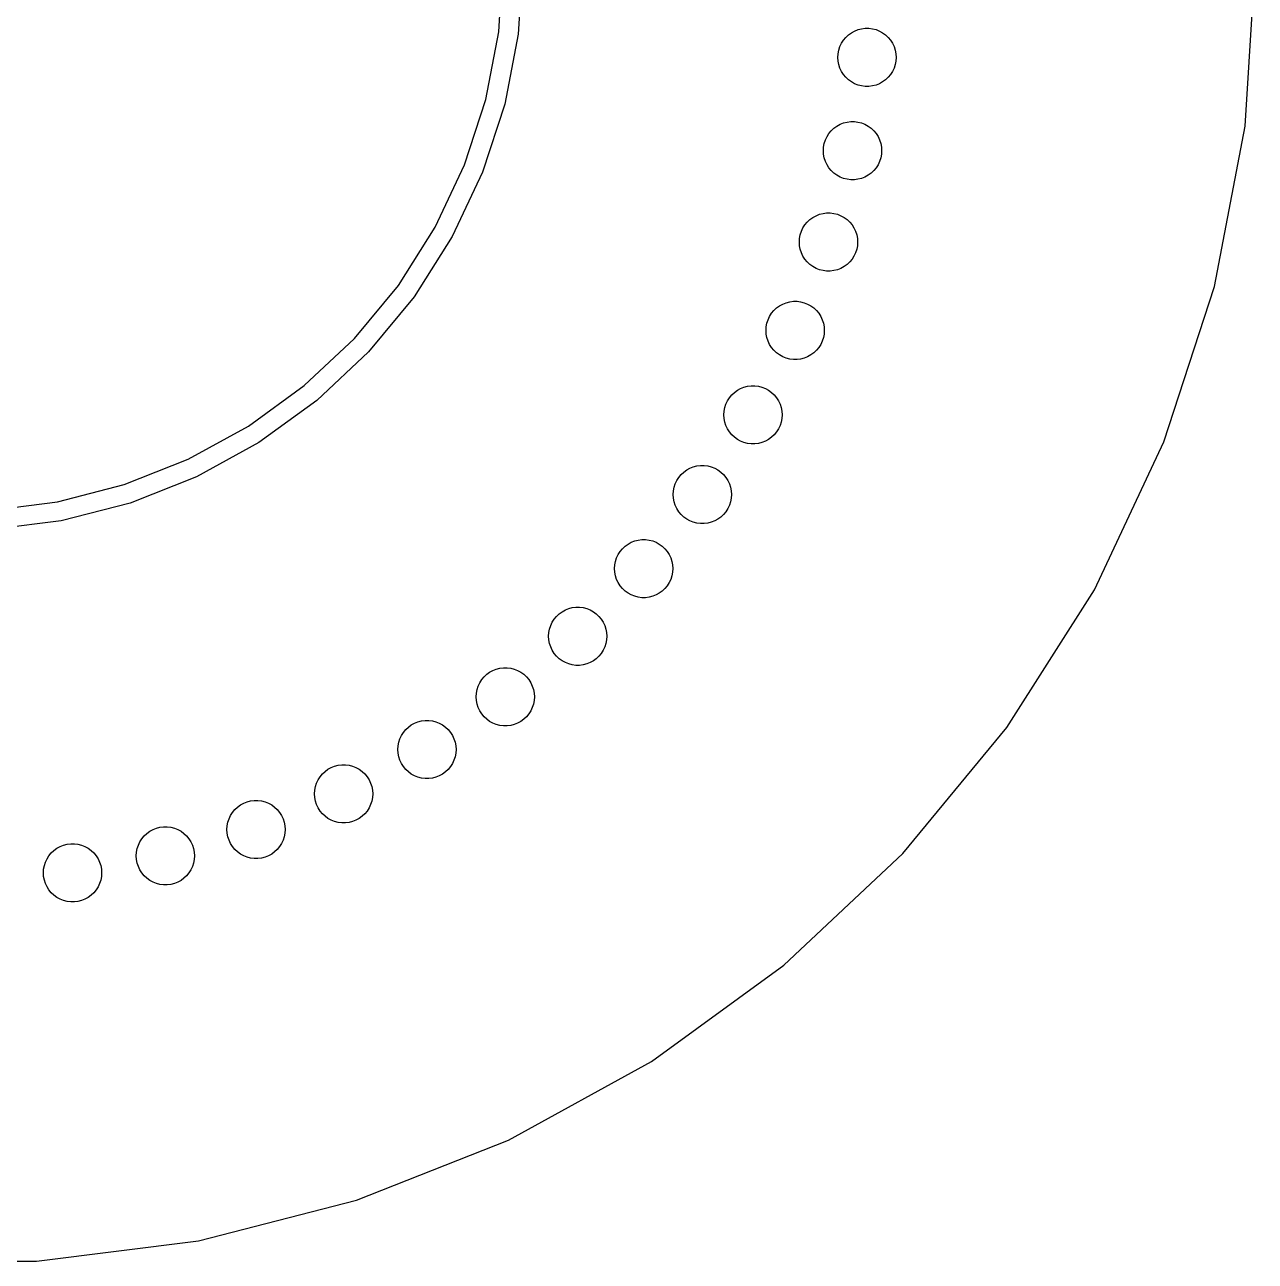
# Model space of a CAD drawing. Header units: metres. Extents: x -67 to 67, y -67 to 226.
# Drawn here: x 3.6 to 67, y -66.9 to -3.2 of the extents above; entities that cross this region are included whole.
import ezdxf

# ---------------------------------------------------------------- set-up
doc = ezdxf.new("R2010")
doc.units = ezdxf.units.M

msp = doc.modelspace()

# ---------------------------------------------------------------- linework, layer by layer
for p, q in [((28.0272, -3.54065), (28.25, 0)), ((29.25, 0), (29.0193, -3.66599)), ((66.4717, -8.39732), (67, 0)), ((27.3625, -7.02548), (28.0272, -3.54065)), ((29.0193, -3.66599), (28.3311, -7.27417)), ((45.9061, -3.83147), (46.0434, -3.70251)), ((46.0434, -3.70251), (46.1958, -3.5918)), ((46.1958, -3.5918), (46.3609, -3.50104)), ((46.3609, -3.50104), (46.536, -3.4317)), ((46.536, -3.4317), (46.7185, -3.38486)), ((46.7185, -3.38486), (46.9054, -3.36125)), ((46.9054, -3.36125), (47.0938, -3.36125)), ((47.0938, -3.36125), (47.2806, -3.38486)), ((47.2806, -3.38486), (47.4631, -3.4317)), ((47.4631, -3.4317), (47.6382, -3.50104)), ((47.6382, -3.50104), (47.8033, -3.5918)), ((47.8033, -3.5918), (47.9557, -3.70251)), ((47.9557, -3.70251), (48.093, -3.83147)), ((45.5467, -4.48524), (45.6049, -4.30609)), ((45.6049, -4.30609), (45.6851, -4.13565)), ((45.6851, -4.13565), (45.786, -3.97661)), ((45.786, -3.97661), (45.9061, -3.83147)), ((48.093, -3.83147), (48.2131, -3.97661)), ((48.2131, -3.97661), (48.314, -4.13565)), ((48.314, -4.13565), (48.3942, -4.30609)), ((48.3942, -4.30609), (48.4524, -4.48524)), ((45.4996, -4.85829), (45.5114, -4.67029)), ((45.5114, -5.04628), (45.4996, -4.85829)), ((45.5114, -4.67029), (45.5467, -4.48524)), ((45.5467, -5.23132), (45.5114, -5.04628)), ((48.4524, -4.48524), (48.4877, -4.67029)), ((48.4877, -5.04628), (48.4524, -5.23132)), ((48.4877, -4.67029), (48.4996, -4.85829)), ((48.4996, -4.85829), (48.4877, -5.04628)), ((45.6049, -5.41048), (45.5467, -5.23132)), ((45.6851, -5.58092), (45.6049, -5.41048)), ((45.786, -5.73996), (45.6851, -5.58092)), ((48.314, -5.58092), (48.2131, -5.73996)), ((48.3942, -5.41048), (48.314, -5.58092)), ((48.4524, -5.23132), (48.3942, -5.41048)), ((45.9061, -5.8851), (45.786, -5.73996)), ((46.0434, -6.01405), (45.9061, -5.8851)), ((46.1958, -6.12477), (46.0434, -6.01405)), ((46.3609, -6.21553), (46.1958, -6.12477)), ((46.536, -6.28487), (46.3609, -6.21553)), ((46.7185, -6.33171), (46.536, -6.28487)), ((46.9054, -6.35533), (46.7185, -6.33171)), ((47.0938, -6.35533), (46.9054, -6.35533)), ((47.2806, -6.33171), (47.0938, -6.35533)), ((47.4631, -6.28487), (47.2806, -6.33171)), ((47.6382, -6.21553), (47.4631, -6.28487)), ((47.8033, -6.12477), (47.6382, -6.21553)), ((47.9557, -6.01405), (47.8033, -6.12477)), ((48.093, -5.8851), (47.9557, -6.01405)), ((48.2131, -5.73996), (48.093, -5.8851)), ((26.2662, -10.3995), (27.3625, -7.02548)), ((28.3311, -7.27417), (27.196, -10.7676)), ((45.6123, -8.30783), (45.7874, -8.23849)), ((45.7874, -8.23849), (45.9698, -8.19165)), ((45.9698, -8.19165), (46.1567, -8.16803)), ((46.1567, -8.16803), (46.3451, -8.16803)), ((46.3451, -8.16803), (46.532, -8.19165)), ((46.532, -8.19165), (46.7144, -8.23849)), ((46.7144, -8.23849), (46.8896, -8.30783)), ((44.9365, -8.94244), (45.0374, -8.7834)), ((45.0374, -8.7834), (45.1575, -8.63826)), ((45.1575, -8.63826), (45.2948, -8.50931)), ((45.2948, -8.50931), (45.4472, -8.39859)), ((45.4472, -8.39859), (45.6123, -8.30783)), ((46.8896, -8.30783), (47.0547, -8.39859)), ((47.0547, -8.39859), (47.2071, -8.50931)), ((47.2071, -8.50931), (47.3444, -8.63826)), ((47.3444, -8.63826), (47.4644, -8.7834)), ((47.4644, -8.7834), (47.5654, -8.94244)), ((64.8951, -16.6622), (66.4717, -8.39732)), ((44.7509, -9.66508), (44.7628, -9.47708)), ((44.7628, -9.47708), (44.798, -9.29204)), ((44.798, -9.29204), (44.8563, -9.11288)), ((44.8563, -9.11288), (44.9365, -8.94244)), ((47.5654, -8.94244), (47.6456, -9.11288)), ((47.6456, -9.11288), (47.7038, -9.29204)), ((47.7038, -9.29204), (47.7391, -9.47708)), ((47.7391, -9.47708), (47.7509, -9.66508)), ((44.7628, -9.85307), (44.7509, -9.66508)), ((44.798, -10.0381), (44.7628, -9.85307)), ((44.8563, -10.2173), (44.798, -10.0381)), ((47.7038, -10.0381), (47.6456, -10.2173)), ((47.7391, -9.85307), (47.7038, -10.0381)), ((47.7509, -9.66508), (47.7391, -9.85307)), ((24.7557, -13.6095), (26.2662, -10.3995)), ((27.196, -10.7676), (25.632, -14.0913)), ((44.9365, -10.3877), (44.8563, -10.2173)), ((45.0374, -10.5468), (44.9365, -10.3877)), ((45.1575, -10.6919), (45.0374, -10.5468)), ((45.2948, -10.8208), (45.1575, -10.6919)), ((45.4472, -10.9316), (45.2948, -10.8208)), ((47.2071, -10.8208), (47.0547, -10.9316)), ((47.3444, -10.6919), (47.2071, -10.8208)), ((47.4644, -10.5468), (47.3444, -10.6919)), ((47.5654, -10.3877), (47.4644, -10.5468)), ((47.6456, -10.2173), (47.5654, -10.3877)), ((45.6123, -11.0223), (45.4472, -10.9316)), ((45.7874, -11.0917), (45.6123, -11.0223)), ((45.9698, -11.1385), (45.7874, -11.0917)), ((46.1567, -11.1621), (45.9698, -11.1385)), ((46.3451, -11.1621), (46.1567, -11.1621)), ((46.532, -11.1385), (46.3451, -11.1621)), ((46.7144, -11.0917), (46.532, -11.1385)), ((46.8896, -11.0223), (46.7144, -11.0917)), ((47.0547, -10.9316), (46.8896, -11.0223)), ((43.7985, -13.4877), (43.9186, -13.3426)), ((43.9186, -13.3426), (44.0559, -13.2137)), ((44.0559, -13.2137), (44.2083, -13.1029)), ((44.2083, -13.1029), (44.3734, -13.0122)), ((44.3734, -13.0122), (44.5485, -12.9428)), ((44.5485, -12.9428), (44.7309, -12.896)), ((44.7309, -12.896), (44.9178, -12.8724)), ((44.9178, -12.8724), (45.1062, -12.8724)), ((45.1062, -12.8724), (45.2931, -12.896)), ((45.2931, -12.896), (45.4755, -12.9428)), ((45.4755, -12.9428), (45.6507, -13.0122)), ((45.6507, -13.0122), (45.8158, -13.1029)), ((45.8158, -13.1029), (45.9682, -13.2137)), ((45.9682, -13.2137), (46.1055, -13.3426)), ((46.1055, -13.3426), (46.2255, -13.4877)), ((22.8547, -16.6049), (24.7557, -13.6095)), ((43.5238, -14.1814), (43.5591, -13.9964)), ((43.5591, -13.9964), (43.6174, -13.8172)), ((43.6174, -13.8172), (43.6976, -13.6468)), ((43.6976, -13.6468), (43.7985, -13.4877)), ((46.2255, -13.4877), (46.3265, -13.6468)), ((46.3265, -13.6468), (46.4067, -13.8172)), ((46.4067, -13.8172), (46.4649, -13.9964)), ((46.4649, -13.9964), (46.5002, -14.1814)), ((25.632, -14.0913), (23.6637, -17.1927)), ((43.512, -14.3694), (43.5238, -14.1814)), ((43.5238, -14.5574), (43.512, -14.3694)), ((43.5591, -14.7424), (43.5238, -14.5574)), ((46.5002, -14.5574), (46.4649, -14.7424)), ((46.5002, -14.1814), (46.512, -14.3694)), ((46.512, -14.3694), (46.5002, -14.5574)), ((43.6174, -14.9216), (43.5591, -14.7424)), ((43.6976, -15.0921), (43.6174, -14.9216)), ((43.7985, -15.2511), (43.6976, -15.0921)), ((43.9186, -15.3962), (43.7985, -15.2511)), ((46.2255, -15.2511), (46.1055, -15.3962)), ((46.3265, -15.0921), (46.2255, -15.2511)), ((46.4067, -14.9216), (46.3265, -15.0921)), ((46.4649, -14.7424), (46.4067, -14.9216)), ((44.0559, -15.5252), (43.9186, -15.3962)), ((44.2083, -15.6359), (44.0559, -15.5252)), ((44.3734, -15.7267), (44.2083, -15.6359)), ((44.5485, -15.796), (44.3734, -15.7267)), ((44.7309, -15.8428), (44.5485, -15.796)), ((44.9178, -15.8665), (44.7309, -15.8428)), ((45.1062, -15.8665), (44.9178, -15.8665)), ((45.2931, -15.8428), (45.1062, -15.8665)), ((45.4755, -15.796), (45.2931, -15.8428)), ((45.6507, -15.7267), (45.4755, -15.796)), ((45.8158, -15.6359), (45.6507, -15.7267)), ((45.9682, -15.5252), (45.8158, -15.6359)), ((46.1055, -15.3962), (45.9682, -15.5252)), ((20.5934, -19.3385), (22.8547, -16.6049)), ((23.6637, -17.1927), (21.3223, -20.023)), ((62.295, -24.6643), (64.8951, -16.6622)), ((42.2025, -17.8946), (42.3398, -17.7657)), ((42.3398, -17.7657), (42.4922, -17.655)), ((42.4922, -17.655), (42.6573, -17.5642)), ((42.6573, -17.5642), (42.8324, -17.4949)), ((42.8324, -17.4949), (43.0149, -17.448)), ((43.0149, -17.448), (43.2018, -17.4244)), ((43.2018, -17.4244), (43.3902, -17.4244)), ((43.3902, -17.4244), (43.577, -17.448)), ((43.577, -17.448), (43.7595, -17.4949)), ((43.7595, -17.4949), (43.9346, -17.5642)), ((43.9346, -17.5642), (44.0997, -17.655)), ((44.0997, -17.655), (44.2521, -17.7657)), ((44.2521, -17.7657), (44.3894, -17.8946)), ((41.8431, -18.5484), (41.9013, -18.3692)), ((41.9013, -18.3692), (41.9815, -18.1988)), ((41.9815, -18.1988), (42.0824, -18.0398)), ((42.0824, -18.0398), (42.2025, -17.8946)), ((44.3894, -17.8946), (44.5095, -18.0398)), ((44.5095, -18.0398), (44.6104, -18.1988)), ((44.6104, -18.1988), (44.6906, -18.3692)), ((44.6906, -18.3692), (44.7488, -18.5484)), ((41.796, -18.9214), (41.8078, -18.7334)), ((41.8078, -19.1094), (41.796, -18.9214)), ((41.8078, -18.7334), (41.8431, -18.5484)), ((44.7488, -18.5484), (44.7841, -18.7334)), ((44.7841, -18.7334), (44.796, -18.9214)), ((44.796, -18.9214), (44.7841, -19.1094)), ((18.0072, -21.767), (20.5934, -19.3385)), ((41.8431, -19.2945), (41.8078, -19.1094)), ((41.9013, -19.4736), (41.8431, -19.2945)), ((41.9815, -19.6441), (41.9013, -19.4736)), ((42.0824, -19.8031), (41.9815, -19.6441)), ((44.6104, -19.6441), (44.5095, -19.8031)), ((44.6906, -19.4736), (44.6104, -19.6441)), ((44.7488, -19.2945), (44.6906, -19.4736)), ((44.7841, -19.1094), (44.7488, -19.2945)), ((21.3223, -20.023), (18.6446, -22.5375)), ((42.2025, -19.9483), (42.0824, -19.8031)), ((42.3398, -20.0772), (42.2025, -19.9483)), ((42.4922, -20.1879), (42.3398, -20.0772)), ((42.6573, -20.2787), (42.4922, -20.1879)), ((42.8324, -20.348), (42.6573, -20.2787)), ((43.0149, -20.3949), (42.8324, -20.348)), ((43.7595, -20.348), (43.577, -20.3949)), ((43.9346, -20.2787), (43.7595, -20.348)), ((44.0997, -20.1879), (43.9346, -20.2787)), ((44.2521, -20.0772), (44.0997, -20.1879)), ((44.3894, -19.9483), (44.2521, -20.0772)), ((44.5095, -19.8031), (44.3894, -19.9483)), ((43.2018, -20.4185), (43.0149, -20.3949)), ((43.3902, -20.4185), (43.2018, -20.4185)), ((43.577, -20.3949), (43.3902, -20.4185)), ((15.1371, -23.8523), (18.0072, -21.767)), ((39.9074, -22.3912), (40.0275, -22.2461)), ((40.0275, -22.2461), (40.1648, -22.1171)), ((40.1648, -22.1171), (40.3172, -22.0064)), ((40.3172, -22.0064), (40.4823, -21.9156)), ((40.4823, -21.9156), (40.6574, -21.8463)), ((40.6574, -21.8463), (40.8399, -21.7995)), ((40.8399, -21.7995), (41.0268, -21.7758)), ((41.0268, -21.7758), (41.2152, -21.7758)), ((41.2152, -21.7758), (41.402, -21.7995)), ((41.402, -21.7995), (41.5845, -21.8463)), ((41.5845, -21.8463), (41.7596, -21.9156)), ((41.7596, -21.9156), (41.9247, -22.0064)), ((41.9247, -22.0064), (42.0771, -22.1171)), ((42.0771, -22.1171), (42.2144, -22.2461)), ((42.2144, -22.2461), (42.3345, -22.3912)), ((18.6446, -22.5375), (15.6729, -24.6966)), ((39.6328, -23.0849), (39.6681, -22.8999)), ((39.6681, -22.8999), (39.7263, -22.7207)), ((39.7263, -22.7207), (39.8065, -22.5503)), ((39.8065, -22.5503), (39.9074, -22.3912)), ((42.3345, -22.3912), (42.4354, -22.5503)), ((42.4354, -22.5503), (42.5156, -22.7207)), ((42.5156, -22.7207), (42.5739, -22.8999)), ((42.5739, -22.8999), (42.6091, -23.0849)), ((39.621, -23.2729), (39.6328, -23.0849)), ((39.6328, -23.4609), (39.621, -23.2729)), ((39.6681, -23.6459), (39.6328, -23.4609)), ((42.6091, -23.4609), (42.5739, -23.6459)), ((42.6091, -23.0849), (42.621, -23.2729)), ((42.621, -23.2729), (42.6091, -23.4609)), ((12.0283, -25.5614), (15.1371, -23.8523)), ((39.7263, -23.8251), (39.6681, -23.6459)), ((39.8065, -23.9955), (39.7263, -23.8251)), ((39.9074, -24.1546), (39.8065, -23.9955)), ((40.0275, -24.2997), (39.9074, -24.1546)), ((42.3345, -24.1546), (42.2144, -24.2997)), ((42.4354, -23.9955), (42.3345, -24.1546)), ((42.5156, -23.8251), (42.4354, -23.9955)), ((42.5739, -23.6459), (42.5156, -23.8251)), ((15.6729, -24.6966), (12.454, -26.4662)), ((40.1648, -24.4287), (40.0275, -24.2997)), ((40.3172, -24.5394), (40.1648, -24.4287)), ((40.4823, -24.6301), (40.3172, -24.5394)), ((40.6574, -24.6995), (40.4823, -24.6301)), ((40.8399, -24.7463), (40.6574, -24.6995)), ((41.0268, -24.7699), (40.8399, -24.7463)), ((41.2152, -24.7699), (41.0268, -24.7699)), ((41.402, -24.7463), (41.2152, -24.7699)), ((41.5845, -24.6995), (41.402, -24.7463)), ((41.7596, -24.6301), (41.5845, -24.6995)), ((41.9247, -24.5394), (41.7596, -24.6301)), ((42.0771, -24.4287), (41.9247, -24.5394)), ((42.2144, -24.2997), (42.0771, -24.4287)), ((58.7125, -32.2775), (62.295, -24.6643)), ((8.72972, -26.8673), (12.0283, -25.5614)), ((37.5539, -26.2219), (37.7063, -26.1111)), ((37.7063, -26.1111), (37.8714, -26.0204)), ((37.8714, -26.0204), (38.0466, -25.951)), ((38.0466, -25.951), (38.229, -25.9042)), ((38.229, -25.9042), (38.4159, -25.8806)), ((38.4159, -25.8806), (38.6043, -25.8806)), ((38.6043, -25.8806), (38.7912, -25.9042)), ((38.7912, -25.9042), (38.9736, -25.951)), ((38.9736, -25.951), (39.1488, -26.0204)), ((39.1488, -26.0204), (39.3138, -26.1111)), ((39.3138, -26.1111), (39.4662, -26.2219)), ((12.454, -26.4662), (9.03874, -27.8184)), ((37.1154, -26.8255), (37.1956, -26.655)), ((37.1956, -26.655), (37.2966, -26.496)), ((37.2966, -26.496), (37.4166, -26.3508)), ((37.4166, -26.3508), (37.5539, -26.2219)), ((39.4662, -26.2219), (39.6035, -26.3508)), ((39.6035, -26.3508), (39.7236, -26.496)), ((39.7236, -26.496), (39.8245, -26.655)), ((39.8245, -26.655), (39.9048, -26.8255)), ((5.29352, -27.7496), (8.72972, -26.8673)), ((37.0101, -27.3776), (37.0219, -27.1896)), ((37.0219, -27.5656), (37.0101, -27.3776)), ((37.0219, -27.1896), (37.0572, -27.0046)), ((37.0572, -27.0046), (37.1154, -26.8255)), ((39.9048, -26.8255), (39.963, -27.0046)), ((39.963, -27.0046), (39.9983, -27.1896)), ((39.9983, -27.1896), (40.0101, -27.3776)), ((40.0101, -27.3776), (39.9983, -27.5656)), ((1.77382, -28.1942), (5.29352, -27.7496)), ((9.03874, -27.8184), (5.4809, -28.7319)), ((37.0572, -27.7507), (37.0219, -27.5656)), ((37.1154, -27.9298), (37.0572, -27.7507)), ((37.1956, -28.1003), (37.1154, -27.9298)), ((39.9048, -27.9298), (39.8245, -28.1003)), ((39.963, -27.7507), (39.9048, -27.9298)), ((39.9983, -27.5656), (39.963, -27.7507)), ((37.2966, -28.2593), (37.1956, -28.1003)), ((37.4166, -28.4045), (37.2966, -28.2593)), ((37.5539, -28.5334), (37.4166, -28.4045)), ((37.7063, -28.6441), (37.5539, -28.5334)), ((37.8714, -28.7349), (37.7063, -28.6441)), ((39.3138, -28.6441), (39.1488, -28.7349)), ((39.4662, -28.5334), (39.3138, -28.6441)), ((39.6035, -28.4045), (39.4662, -28.5334)), ((39.7236, -28.2593), (39.6035, -28.4045)), ((39.8245, -28.1003), (39.7236, -28.2593)), ((5.4809, -28.7319), (1.83661, -29.1923)), ((38.0466, -28.8042), (37.8714, -28.7349)), ((38.229, -28.8511), (38.0466, -28.8042)), ((38.4159, -28.8747), (38.229, -28.8511)), ((38.6043, -28.8747), (38.4159, -28.8747)), ((38.7912, -28.8511), (38.6043, -28.8747)), ((38.9736, -28.8042), (38.7912, -28.8511)), ((39.1488, -28.7349), (38.9736, -28.8042)), ((34.5348, -30.0364), (34.6872, -29.9257)), ((34.6872, -29.9257), (34.8523, -29.8349)), ((34.8523, -29.8349), (35.0275, -29.7656)), ((35.0275, -29.7656), (35.2099, -29.7188)), ((35.2099, -29.7188), (35.3968, -29.6951)), ((35.3968, -29.6951), (35.5852, -29.6951)), ((35.5852, -29.6951), (35.772, -29.7188)), ((35.772, -29.7188), (35.9545, -29.7656)), ((35.9545, -29.7656), (36.1297, -29.8349)), ((36.1297, -29.8349), (36.2947, -29.9257)), ((36.2947, -29.9257), (36.4471, -30.0364)), ((34.0963, -30.64), (34.1765, -30.4695)), ((34.1765, -30.4695), (34.2775, -30.3105)), ((34.2775, -30.3105), (34.3975, -30.1654)), ((34.3975, -30.1654), (34.5348, -30.0364)), ((36.4471, -30.0364), (36.5844, -30.1654)), ((36.5844, -30.1654), (36.7045, -30.3105)), ((36.7045, -30.3105), (36.8054, -30.4695)), ((36.8054, -30.4695), (36.8856, -30.64)), ((33.991, -31.1922), (34.0028, -31.0042)), ((34.0028, -31.3802), (33.991, -31.1922)), ((34.0028, -31.0042), (34.0381, -30.8192)), ((34.0381, -30.8192), (34.0963, -30.64)), ((36.8856, -30.64), (36.9438, -30.8192)), ((36.9438, -30.8192), (36.9792, -31.0042)), ((36.9792, -31.0042), (36.991, -31.1922)), ((36.991, -31.1922), (36.9792, -31.3802)), ((34.0381, -31.5652), (34.0028, -31.3802)), ((34.0963, -31.7444), (34.0381, -31.5652)), ((34.1765, -31.9148), (34.0963, -31.7444)), ((36.8856, -31.7444), (36.8054, -31.9148)), ((36.9438, -31.5652), (36.8856, -31.7444)), ((36.9792, -31.3802), (36.9438, -31.5652)), ((34.2775, -32.0739), (34.1765, -31.9148)), ((34.3975, -32.219), (34.2775, -32.0739)), ((34.5348, -32.3479), (34.3975, -32.219)), ((34.6872, -32.4587), (34.5348, -32.3479)), ((34.8523, -32.5494), (34.6872, -32.4587)), ((36.2947, -32.4587), (36.1297, -32.5494)), ((36.4471, -32.3479), (36.2947, -32.4587)), ((36.5844, -32.219), (36.4471, -32.3479)), ((36.7045, -32.0739), (36.5844, -32.219)), ((36.8054, -31.9148), (36.7045, -32.0739)), ((54.2041, -39.3816), (58.7125, -32.2775)), ((35.0275, -32.6188), (34.8523, -32.5494)), ((35.2099, -32.6656), (35.0275, -32.6188)), ((35.3968, -32.6892), (35.2099, -32.6656)), ((35.5852, -32.6892), (35.3968, -32.6892)), ((35.772, -32.6656), (35.5852, -32.6892)), ((35.9545, -32.6188), (35.772, -32.6656)), ((36.1297, -32.5494), (35.9545, -32.6188)), ((30.8821, -33.7944), (31.0022, -33.6493)), ((31.0022, -33.6493), (31.1395, -33.5203)), ((31.1395, -33.5203), (31.2919, -33.4096)), ((31.2919, -33.4096), (31.457, -33.3188)), ((31.457, -33.3188), (31.6321, -33.2495)), ((31.6321, -33.2495), (31.8146, -33.2027)), ((31.8146, -33.2027), (32.0015, -33.179)), ((32.0015, -33.179), (32.1898, -33.179)), ((32.1898, -33.179), (32.3767, -33.2027)), ((32.3767, -33.2027), (32.5592, -33.2495)), ((32.5592, -33.2495), (32.7343, -33.3188)), ((32.7343, -33.3188), (32.8994, -33.4096)), ((32.8994, -33.4096), (33.0518, -33.5203)), ((33.0518, -33.5203), (33.1891, -33.6493)), ((33.1891, -33.6493), (33.3092, -33.7944)), ((30.6075, -34.4881), (30.6428, -34.303)), ((30.6428, -34.303), (30.701, -34.1239)), ((30.701, -34.1239), (30.7812, -33.9534)), ((30.7812, -33.9534), (30.8821, -33.7944)), ((33.3092, -33.7944), (33.4101, -33.9534)), ((33.4101, -33.9534), (33.4903, -34.1239)), ((33.4903, -34.1239), (33.5485, -34.303)), ((33.5485, -34.303), (33.5838, -34.4881)), ((30.5957, -34.6761), (30.6075, -34.4881)), ((30.6075, -34.8641), (30.5957, -34.6761)), ((30.6428, -35.0491), (30.6075, -34.8641)), ((33.5838, -34.8641), (33.5485, -35.0491)), ((33.5838, -34.4881), (33.5957, -34.6761)), ((33.5957, -34.6761), (33.5838, -34.8641)), ((30.701, -35.2283), (30.6428, -35.0491)), ((30.7812, -35.3987), (30.701, -35.2283)), ((30.8821, -35.5578), (30.7812, -35.3987)), ((31.0022, -35.7029), (30.8821, -35.5578)), ((33.3092, -35.5578), (33.1891, -35.7029)), ((33.4101, -35.3987), (33.3092, -35.5578)), ((33.4903, -35.2283), (33.4101, -35.3987)), ((33.5485, -35.0491), (33.4903, -35.2283)), ((28.079, -36.319), (28.2659, -36.2954)), ((28.2659, -36.2954), (28.4543, -36.2954)), ((28.4543, -36.2954), (28.6412, -36.319)), ((31.1395, -35.8318), (31.0022, -35.7029)), ((31.2919, -35.9426), (31.1395, -35.8318)), ((31.457, -36.0333), (31.2919, -35.9426)), ((31.6321, -36.1027), (31.457, -36.0333)), ((31.8146, -36.1495), (31.6321, -36.1027)), ((32.0015, -36.1731), (31.8146, -36.1495)), ((32.1898, -36.1731), (32.0015, -36.1731)), ((32.3767, -36.1495), (32.1898, -36.1731)), ((32.5592, -36.1027), (32.3767, -36.1495)), ((32.7343, -36.0333), (32.5592, -36.1027)), ((32.8994, -35.9426), (32.7343, -36.0333)), ((33.0518, -35.8318), (32.8994, -35.9426)), ((33.1891, -35.7029), (33.0518, -35.8318)), ((27.0457, -37.0698), (27.1466, -36.9107)), ((27.1466, -36.9107), (27.2667, -36.7656)), ((27.2667, -36.7656), (27.404, -36.6366)), ((27.404, -36.6366), (27.5564, -36.5259)), ((27.5564, -36.5259), (27.7215, -36.4352)), ((27.7215, -36.4352), (27.8966, -36.3658)), ((27.8966, -36.3658), (28.079, -36.319)), ((28.6412, -36.319), (28.8236, -36.3658)), ((28.8236, -36.3658), (28.9988, -36.4352)), ((28.9988, -36.4352), (29.1639, -36.5259)), ((29.1639, -36.5259), (29.3163, -36.6366)), ((29.3163, -36.6366), (29.4536, -36.7656)), ((29.4536, -36.7656), (29.5736, -36.9107)), ((29.5736, -36.9107), (29.6746, -37.0698)), ((26.8719, -37.6044), (26.9072, -37.4194)), ((26.9072, -37.4194), (26.9655, -37.2402)), ((26.9655, -37.2402), (27.0457, -37.0698)), ((29.6746, -37.0698), (29.7548, -37.2402)), ((29.7548, -37.2402), (29.813, -37.4194)), ((29.813, -37.4194), (29.8483, -37.6044)), ((26.8601, -37.7924), (26.8719, -37.6044)), ((26.8719, -37.9804), (26.8601, -37.7924)), ((26.9072, -38.1654), (26.8719, -37.9804)), ((26.9655, -38.3446), (26.9072, -38.1654)), ((29.813, -38.1654), (29.7548, -38.3446)), ((29.8483, -37.9804), (29.813, -38.1654)), ((29.8483, -37.6044), (29.8601, -37.7924)), ((29.8601, -37.7924), (29.8483, -37.9804)), ((27.0457, -38.515), (26.9655, -38.3446)), ((27.1466, -38.6741), (27.0457, -38.515)), ((27.2667, -38.8192), (27.1466, -38.6741)), ((27.404, -38.9482), (27.2667, -38.8192)), ((29.4536, -38.8192), (29.3163, -38.9482)), ((29.5736, -38.6741), (29.4536, -38.8192)), ((29.6746, -38.515), (29.5736, -38.6741)), ((29.7548, -38.3446), (29.6746, -38.515)), ((23.1104, -39.6264), (23.2305, -39.4813)), ((23.2305, -39.4813), (23.3678, -39.3523)), ((23.3678, -39.3523), (23.5202, -39.2416)), ((23.5202, -39.2416), (23.6853, -39.1509)), ((23.6853, -39.1509), (23.8604, -39.0815)), ((23.8604, -39.0815), (24.0429, -39.0347)), ((24.0429, -39.0347), (24.2298, -39.0111)), ((24.2298, -39.0111), (24.4181, -39.0111)), ((24.4181, -39.0111), (24.605, -39.0347)), ((24.605, -39.0347), (24.7875, -39.0815)), ((24.7875, -39.0815), (24.9626, -39.1509)), ((24.9626, -39.1509), (25.1277, -39.2416)), ((25.1277, -39.2416), (25.2801, -39.3523)), ((25.2801, -39.3523), (25.4174, -39.4813)), ((25.4174, -39.4813), (25.5375, -39.6264)), ((27.5564, -39.0589), (27.404, -38.9482)), ((27.7215, -39.1496), (27.5564, -39.0589)), ((27.8966, -39.219), (27.7215, -39.1496)), ((28.079, -39.2658), (27.8966, -39.219)), ((28.2659, -39.2894), (28.079, -39.2658)), ((28.4543, -39.2894), (28.2659, -39.2894)), ((28.6412, -39.2658), (28.4543, -39.2894)), ((28.8236, -39.219), (28.6412, -39.2658)), ((28.9988, -39.1496), (28.8236, -39.219)), ((29.1639, -39.0589), (28.9988, -39.1496)), ((29.3163, -38.9482), (29.1639, -39.0589)), ((48.8409, -45.8647), (54.2041, -39.3816)), ((22.8711, -40.1351), (22.9293, -39.9559)), ((22.9293, -39.9559), (23.0095, -39.7855)), ((23.0095, -39.7855), (23.1104, -39.6264)), ((25.5375, -39.6264), (25.6384, -39.7855)), ((25.6384, -39.7855), (25.7186, -39.9559)), ((25.7186, -39.9559), (25.7768, -40.1351)), ((22.824, -40.5081), (22.8358, -40.3201)), ((22.8358, -40.6961), (22.824, -40.5081)), ((22.8358, -40.3201), (22.8711, -40.1351)), ((22.8711, -40.8811), (22.8358, -40.6961)), ((25.7768, -40.1351), (25.8121, -40.3201)), ((25.8121, -40.6961), (25.7768, -40.8811)), ((25.8121, -40.3201), (25.824, -40.5081)), ((25.824, -40.5081), (25.8121, -40.6961)), ((19.3913, -41.4372), (19.5664, -41.3678)), ((19.5664, -41.3678), (19.7489, -41.321)), ((19.7489, -41.321), (19.9358, -41.2974)), ((19.9358, -41.2974), (20.1241, -41.2974)), ((20.1241, -41.2974), (20.311, -41.321)), ((20.311, -41.321), (20.4935, -41.3678)), ((20.4935, -41.3678), (20.6686, -41.4372)), ((22.9293, -41.0603), (22.8711, -40.8811)), ((23.0095, -41.2307), (22.9293, -41.0603)), ((23.1104, -41.3898), (23.0095, -41.2307)), ((23.2305, -41.5349), (23.1104, -41.3898)), ((25.5375, -41.3898), (25.4174, -41.5349)), ((25.6384, -41.2307), (25.5375, -41.3898)), ((25.7186, -41.0603), (25.6384, -41.2307)), ((25.7768, -40.8811), (25.7186, -41.0603)), ((18.7155, -42.0718), (18.8164, -41.9128)), ((18.8164, -41.9128), (18.9365, -41.7676)), ((18.9365, -41.7676), (19.0738, -41.6387)), ((19.0738, -41.6387), (19.2262, -41.5279)), ((19.2262, -41.5279), (19.3913, -41.4372)), ((20.6686, -41.4372), (20.8337, -41.5279)), ((20.8337, -41.5279), (20.9861, -41.6387)), ((20.9861, -41.6387), (21.1234, -41.7676)), ((21.1234, -41.7676), (21.2435, -41.9128)), ((21.2435, -41.9128), (21.3444, -42.0718)), ((23.3678, -41.6639), (23.2305, -41.5349)), ((23.5202, -41.7746), (23.3678, -41.6639)), ((23.6853, -41.8654), (23.5202, -41.7746)), ((23.8604, -41.9347), (23.6853, -41.8654)), ((24.0429, -41.9815), (23.8604, -41.9347)), ((24.2298, -42.0052), (24.0429, -41.9815)), ((24.4181, -42.0052), (24.2298, -42.0052)), ((24.605, -41.9815), (24.4181, -42.0052)), ((24.7875, -41.9347), (24.605, -41.9815)), ((24.9626, -41.8654), (24.7875, -41.9347)), ((25.1277, -41.7746), (24.9626, -41.8654)), ((25.2801, -41.6639), (25.1277, -41.7746)), ((25.4174, -41.5349), (25.2801, -41.6639)), ((18.53, -42.7944), (18.5418, -42.6064)), ((18.5418, -42.6064), (18.5771, -42.4214)), ((18.5771, -42.4214), (18.6353, -42.2422)), ((18.6353, -42.2422), (18.7155, -42.0718)), ((21.3444, -42.0718), (21.4246, -42.2422)), ((21.4246, -42.2422), (21.4828, -42.4214)), ((21.4828, -42.4214), (21.5181, -42.6064)), ((21.5181, -42.6064), (21.53, -42.7944)), ((14.7199, -43.3606), (14.8849, -43.2699)), ((14.8849, -43.2699), (15.0601, -43.2005)), ((15.0601, -43.2005), (15.2426, -43.1537)), ((15.2426, -43.1537), (15.4294, -43.1301)), ((15.4294, -43.1301), (15.6178, -43.1301)), ((15.6178, -43.1301), (15.8047, -43.1537)), ((15.8047, -43.1537), (15.9872, -43.2005)), ((15.9872, -43.2005), (16.1623, -43.2699)), ((16.1623, -43.2699), (16.3274, -43.3606)), ((18.5418, -42.9824), (18.53, -42.7944)), ((18.5771, -43.1675), (18.5418, -42.9824)), ((18.6353, -43.3466), (18.5771, -43.1675)), ((21.4828, -43.1675), (21.4246, -43.3466)), ((21.5181, -42.9824), (21.4828, -43.1675)), ((21.53, -42.7944), (21.5181, -42.9824)), ((14.129, -44.0749), (14.2092, -43.9045)), ((14.2092, -43.9045), (14.3101, -43.7454)), ((14.3101, -43.7454), (14.4302, -43.6003)), ((14.4302, -43.6003), (14.5675, -43.4713)), ((14.5675, -43.4713), (14.7199, -43.3606)), ((16.3274, -43.3606), (16.4798, -43.4713)), ((16.4798, -43.4713), (16.6171, -43.6003)), ((16.6171, -43.6003), (16.7372, -43.7454)), ((16.7372, -43.7454), (16.8381, -43.9045)), ((16.8381, -43.9045), (16.9183, -44.0749)), ((18.7155, -43.5171), (18.6353, -43.3466)), ((18.8164, -43.6761), (18.7155, -43.5171)), ((18.9365, -43.8212), (18.8164, -43.6761)), ((19.0738, -43.9502), (18.9365, -43.8212)), ((21.1234, -43.8212), (20.9861, -43.9502)), ((21.2435, -43.6761), (21.1234, -43.8212)), ((21.3444, -43.5171), (21.2435, -43.6761)), ((21.4246, -43.3466), (21.3444, -43.5171)), ((10.2141, -44.6295), (10.3892, -44.5602)), ((10.3892, -44.5602), (10.5717, -44.5133)), ((10.5717, -44.5133), (10.7585, -44.4897)), ((10.7585, -44.4897), (10.9469, -44.4897)), ((10.9469, -44.4897), (11.1338, -44.5133)), ((11.1338, -44.5133), (11.3163, -44.5602)), ((11.3163, -44.5602), (11.4914, -44.6295)), ((14.0236, -44.6271), (14.0354, -44.4391)), ((14.0354, -44.4391), (14.0707, -44.2541)), ((14.0707, -44.2541), (14.129, -44.0749)), ((16.9183, -44.0749), (16.9765, -44.2541)), ((16.9765, -44.2541), (17.0118, -44.4391)), ((17.0118, -44.4391), (17.0236, -44.6271)), ((19.2262, -44.0609), (19.0738, -43.9502)), ((19.3913, -44.1517), (19.2262, -44.0609)), ((19.5664, -44.221), (19.3913, -44.1517)), ((19.7489, -44.2679), (19.5664, -44.221)), ((19.9358, -44.2915), (19.7489, -44.2679)), ((20.1241, -44.2915), (19.9358, -44.2915)), ((20.311, -44.2679), (20.1241, -44.2915)), ((20.4935, -44.221), (20.311, -44.2679)), ((20.6686, -44.1517), (20.4935, -44.221)), ((20.8337, -44.0609), (20.6686, -44.1517)), ((20.9861, -43.9502), (20.8337, -44.0609)), ((9.53828, -45.2641), (9.63921, -45.1051)), ((9.63921, -45.1051), (9.75929, -44.9599)), ((9.75929, -44.9599), (9.89661, -44.831)), ((9.89661, -44.831), (10.049, -44.7202)), ((10.049, -44.7202), (10.2141, -44.6295)), ((11.4914, -44.6295), (11.6565, -44.7202)), ((11.6565, -44.7202), (11.8089, -44.831)), ((11.8089, -44.831), (11.9462, -44.9599)), ((11.9462, -44.9599), (12.0663, -45.1051)), ((12.0663, -45.1051), (12.1672, -45.2641)), ((14.0354, -44.8151), (14.0236, -44.6271)), ((14.0707, -45.0002), (14.0354, -44.8151)), ((14.129, -45.1793), (14.0707, -45.0002)), ((14.2092, -45.3497), (14.129, -45.1793)), ((16.9183, -45.1793), (16.8381, -45.3497)), ((16.9765, -45.0002), (16.9183, -45.1793)), ((17.0118, -44.8151), (16.9765, -45.0002)), ((17.0236, -44.6271), (17.0118, -44.8151)), ((4.85329, -45.9772), (4.97336, -45.8321)), ((4.97336, -45.8321), (5.11067, -45.7031)), ((5.11067, -45.7031), (5.26308, -45.5924)), ((5.26308, -45.5924), (5.42815, -45.5016)), ((5.42815, -45.5016), (5.60329, -45.4323)), ((5.60329, -45.4323), (5.78574, -45.3855)), ((5.78574, -45.3855), (5.97263, -45.3618)), ((5.97263, -45.3618), (6.161, -45.3618)), ((6.161, -45.3618), (6.34789, -45.3855)), ((6.34789, -45.3855), (6.53033, -45.4323)), ((6.53033, -45.4323), (6.70549, -45.5016)), ((6.70549, -45.5016), (6.87056, -45.5924)), ((6.87056, -45.5924), (7.02295, -45.7031)), ((7.02295, -45.7031), (7.16026, -45.8321)), ((7.16026, -45.8321), (7.28033, -45.9772)), ((9.35274, -45.9867), (9.36456, -45.7987)), ((9.36456, -45.7987), (9.39986, -45.6137)), ((9.39986, -45.6137), (9.45807, -45.4346)), ((9.45807, -45.4346), (9.53828, -45.2641)), ((12.1672, -45.2641), (12.2474, -45.4346)), ((12.2474, -45.4346), (12.3056, -45.6137)), ((12.3056, -45.6137), (12.3409, -45.7987)), ((12.3409, -45.7987), (12.3527, -45.9867)), ((14.3101, -45.5088), (14.2092, -45.3497)), ((14.4302, -45.6539), (14.3101, -45.5088)), ((14.5675, -45.7829), (14.4302, -45.6539)), ((14.7199, -45.8936), (14.5675, -45.7829)), ((16.4798, -45.7829), (16.3274, -45.8936)), ((16.6171, -45.6539), (16.4798, -45.7829)), ((16.7372, -45.5088), (16.6171, -45.6539)), ((16.8381, -45.3497), (16.7372, -45.5088)), ((4.57864, -46.6709), (4.61394, -46.4859)), ((4.61394, -46.4859), (4.67215, -46.3067)), ((4.67215, -46.3067), (4.75235, -46.1363)), ((4.75235, -46.1363), (4.85329, -45.9772)), ((7.28033, -45.9772), (7.38127, -46.1363)), ((7.38127, -46.1363), (7.46149, -46.3067)), ((7.46149, -46.3067), (7.51968, -46.4859)), ((7.51968, -46.4859), (7.55499, -46.6709)), ((9.36456, -46.1747), (9.35274, -45.9867)), ((9.39986, -46.3598), (9.36456, -46.1747)), ((9.45807, -46.5389), (9.39986, -46.3598)), ((12.3056, -46.3598), (12.2474, -46.5389)), ((12.3409, -46.1747), (12.3056, -46.3598)), ((12.3527, -45.9867), (12.3409, -46.1747)), ((14.8849, -45.9843), (14.7199, -45.8936)), ((15.0601, -46.0537), (14.8849, -45.9843)), ((15.2426, -46.1005), (15.0601, -46.0537)), ((15.4294, -46.1241), (15.2426, -46.1005)), ((15.6178, -46.1241), (15.4294, -46.1241)), ((15.8047, -46.1005), (15.6178, -46.1241)), ((15.9872, -46.0537), (15.8047, -46.1005)), ((16.1623, -45.9843), (15.9872, -46.0537)), ((16.3274, -45.8936), (16.1623, -45.9843)), ((42.7074, -51.6244), (48.8409, -45.8647)), ((4.56682, -46.8589), (4.57864, -46.6709)), ((4.57864, -47.0469), (4.56682, -46.8589)), ((4.61394, -47.2319), (4.57864, -47.0469)), ((7.55499, -47.0469), (7.51968, -47.2319)), ((7.55499, -46.6709), (7.56682, -46.8589)), ((7.56682, -46.8589), (7.55499, -47.0469)), ((9.53828, -46.7094), (9.45807, -46.5389)), ((9.63921, -46.8684), (9.53828, -46.7094)), ((9.75929, -47.0135), (9.63921, -46.8684)), ((9.89661, -47.1425), (9.75929, -47.0135)), ((11.9462, -47.0135), (11.8089, -47.1425)), ((12.0663, -46.8684), (11.9462, -47.0135)), ((12.1672, -46.7094), (12.0663, -46.8684)), ((12.2474, -46.5389), (12.1672, -46.7094)), ((4.67215, -47.4111), (4.61394, -47.2319)), ((4.75235, -47.5815), (4.67215, -47.4111)), ((4.85329, -47.7406), (4.75235, -47.5815)), ((4.97336, -47.8857), (4.85329, -47.7406)), ((7.28033, -47.7406), (7.16026, -47.8857)), ((7.38127, -47.5815), (7.28033, -47.7406)), ((7.46149, -47.4111), (7.38127, -47.5815)), ((7.51968, -47.2319), (7.46149, -47.4111)), ((10.049, -47.2532), (9.89661, -47.1425)), ((10.2141, -47.344), (10.049, -47.2532)), ((10.3892, -47.4133), (10.2141, -47.344)), ((10.5717, -47.4602), (10.3892, -47.4133)), ((10.7585, -47.4838), (10.5717, -47.4602)), ((10.9469, -47.4838), (10.7585, -47.4838)), ((11.1338, -47.4602), (10.9469, -47.4838)), ((11.3163, -47.4133), (11.1338, -47.4602)), ((11.4914, -47.344), (11.3163, -47.4133)), ((11.6565, -47.2532), (11.4914, -47.344)), ((11.8089, -47.1425), (11.6565, -47.2532)), ((5.11067, -48.0147), (4.97336, -47.8857)), ((5.26308, -48.1254), (5.11067, -48.0147)), ((5.42815, -48.2161), (5.26308, -48.1254)), ((5.60329, -48.2855), (5.42815, -48.2161)), ((5.78574, -48.3323), (5.60329, -48.2855)), ((5.97263, -48.3559), (5.78574, -48.3323)), ((6.161, -48.3559), (5.97263, -48.3559)), ((6.34789, -48.3323), (6.161, -48.3559)), ((6.53033, -48.2855), (6.34789, -48.3323)), ((6.70549, -48.2161), (6.53033, -48.2855)), ((6.87056, -48.1254), (6.70549, -48.2161)), ((7.02295, -48.0147), (6.87056, -48.1254)), ((7.16026, -47.8857), (7.02295, -48.0147)), ((35.9004, -56.57), (42.7074, -51.6244)), ((28.5272, -60.6234), (35.9004, -56.57)), ((20.7041, -63.7208), (28.5272, -60.6234)), ((12.5545, -65.8132), (20.7041, -63.7208)), ((4.20695, -66.8678), (12.5545, -65.8132)), ((-4.20695, -66.8678), (4.20695, -66.8678))]:
    msp.add_line(p, q)

doc.saveas('drawing.dxf')
